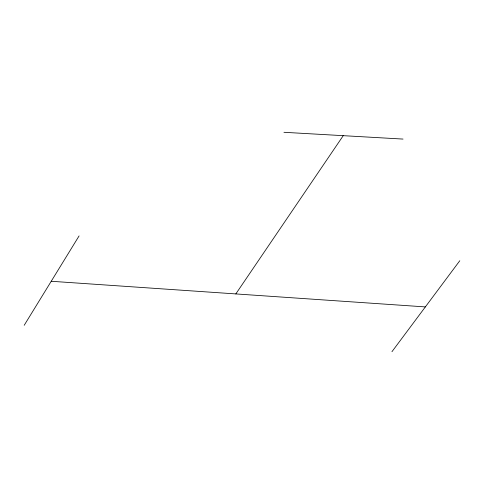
<?xml version="1.0" encoding="UTF-8"?>
<svg xmlns="http://www.w3.org/2000/svg" width="484" height="484" viewBox="0 0 484 484"><rect width="100%" height="100%" fill="white"/><g stroke="black" fill="none" stroke-linecap="round" stroke-linejoin="round"><path stroke-width="0.73" d="M24.2 325.29L79.086 235.914M235.823 293.921L343.241 135.671M391.943 351.705L459.8 260.725M283.951 132.295L403.033 139.077M51.231 281.271L425.351 306.91"/></g></svg>
